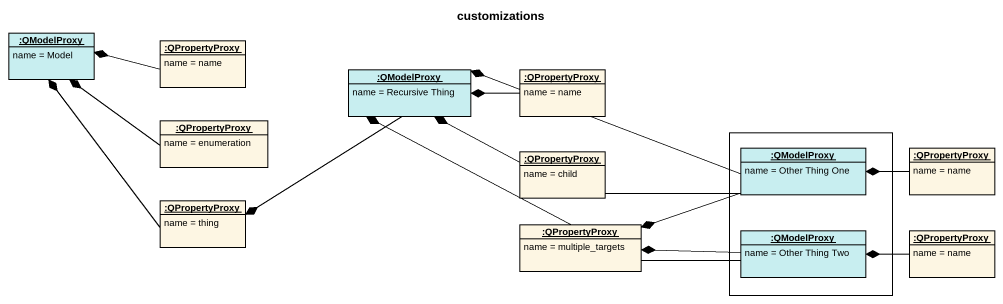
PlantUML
@startuml
title customizations
hide circle
hide empty members
object ":QModelProxy" as QModelProxy #C8EEF0 {
  name = Model
}
object ":QPropertyProxy" as QPropertyProxy {
  name = name
}
object ":QModelProxy" as QModelProxy_2 #C8EEF0 {
  name = Recursive Thing
}
object ":QPropertyProxy" as QPropertyProxy_2 {
  name = name
}
object ":QPropertyProxy" as QPropertyProxy_3 {
  name = enumeration
}
object ":QPropertyProxy" as QPropertyProxy_4 {
  name = child
}
rectangle " " as rectangle1 {
  object ":QModelProxy" as QModelProxy_3 #C8EEF0 {
    name = Other Thing One
  }
  object ":QModelProxy" as QModelProxy_4 #C8EEF0 {
    name = Other Thing Two
  }
}
object ":QPropertyProxy" as QPropertyProxy_5 {
  name = name
}
object ":QPropertyProxy" as QPropertyProxy_6 {
  name = thing
}
object ":QPropertyProxy" as QPropertyProxy_7 {
  name = multiple_targets
}
object ":QPropertyProxy" as QPropertyProxy_8 {
  name = name
}
QPropertyProxy -left-* QModelProxy
QModelProxy_2 --* QPropertyProxy_6
QPropertyProxy_2 -left-* QModelProxy_2
QPropertyProxy_3 -left-* QModelProxy
QPropertyProxy_4 -left-* QModelProxy_2
QPropertyProxy_4 -left-* QModelProxy_2
QModelProxy_3 -left-* QPropertyProxy_7
QPropertyProxy_5 -left-* QModelProxy_3
QPropertyProxy_6 -up-* QModelProxy
QPropertyProxy_7 -up-* QModelProxy_2
QModelProxy_4 -left-* QPropertyProxy_7
QPropertyProxy_8 -left-* QModelProxy_4
@enduml
